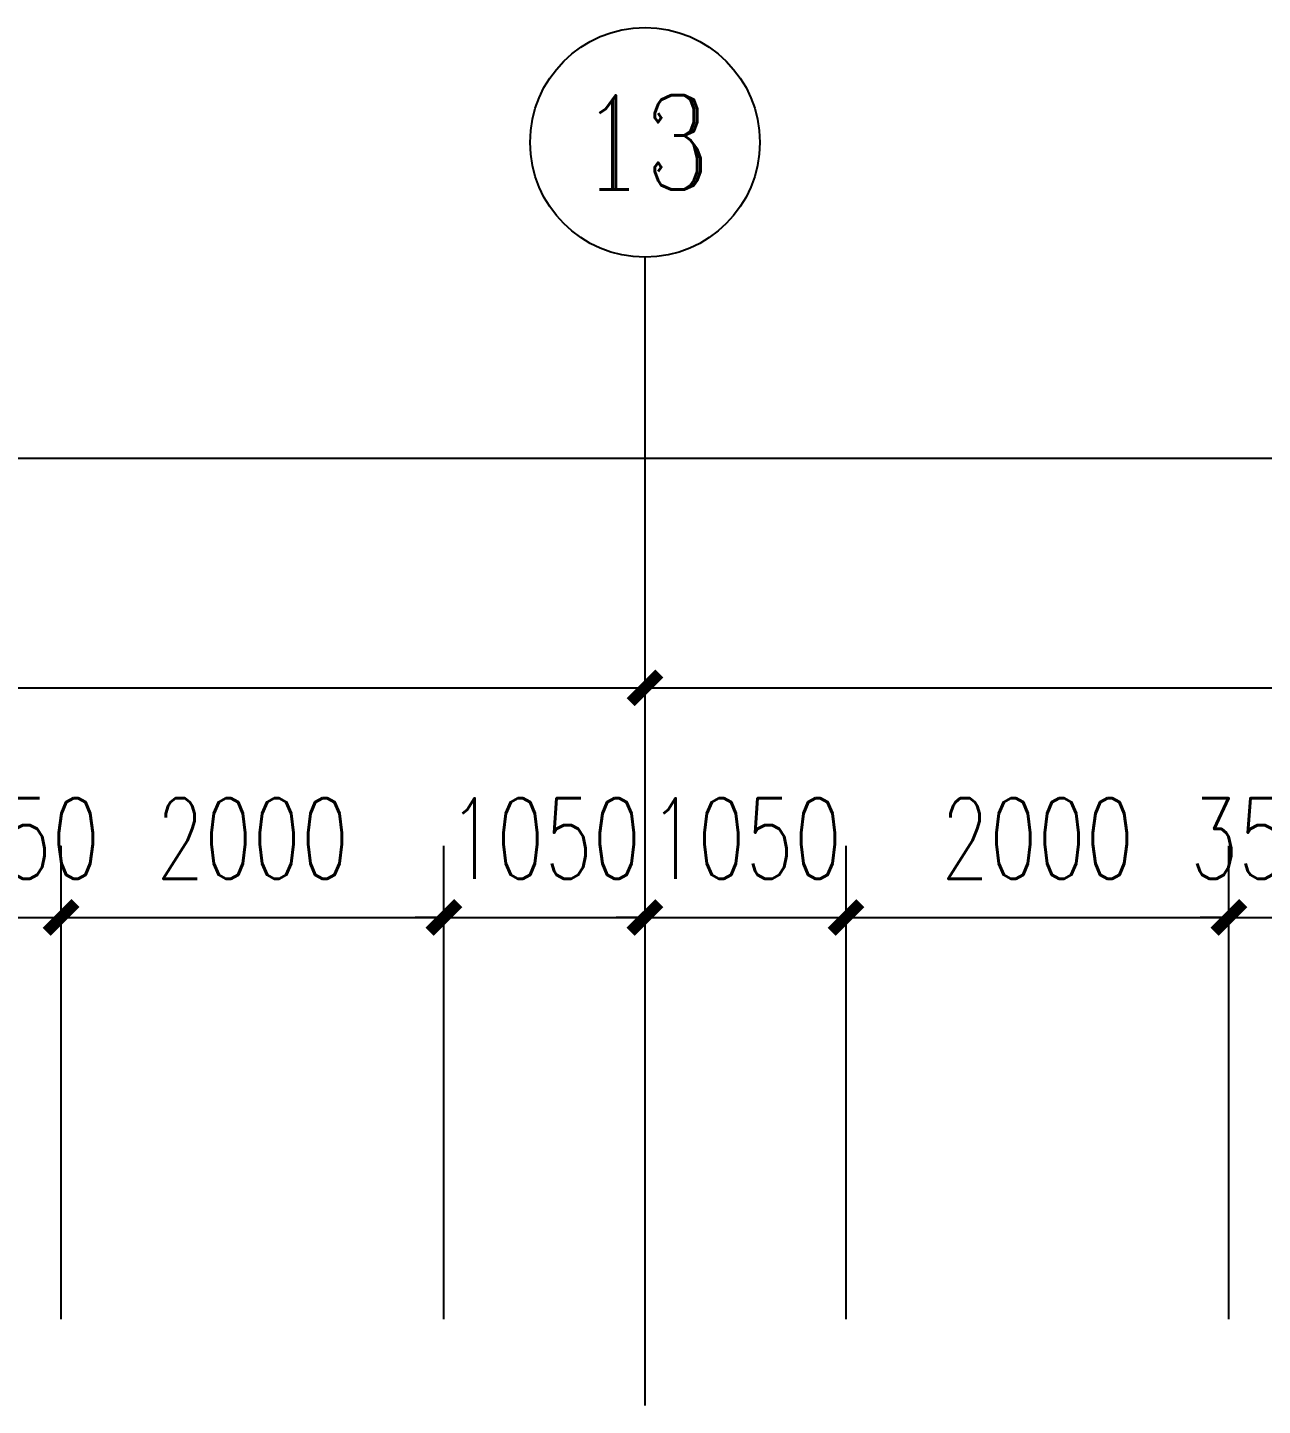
# Model space of a CAD drawing. Extents: x 0 to 2972856, y -1269770 to 0.
# Drawn here: x 2755431 to 2761881, y -1151346 to -1144146 of the extents above; entities that cross this region are included whole.
import ezdxf
from ezdxf.enums import TextEntityAlignment as Align

# ---------------------------------------------------------------- set-up
doc = ezdxf.new("R2010")
doc.units = 0
doc.header["$LTSCALE"] = 1000
doc.header["$PDSIZE"] = 50
doc.layers.add('1-建筑底图', color=8, linetype='Continuous')
doc.layers.add('AXIS_TEXT', color=7, linetype='Continuous')
doc.styles.add('_TCH_AXIS', font='COMPLEX', dxfattribs={"bigfont": 'GBCBIG'})
doc.styles.add('A_DIM_T3', font='SIMPLEX', dxfattribs={"width": 0.7, "bigfont": 'HZ'})
doc.styles.add('COMPLEX', font='COMPLEX')
doc.dimstyles.new('_TCH_ARCH&&150', dxfattribs={"dimtxt": 420, "dimasz": 150, "dimexe": 375, "dimexo": 450, "dimgap": 202.5, "dimtad": 1, "dimdec": 0, "dimzin": 0, "dimdsep": 46, "dimtxsty": 'A_DIM_T3', "dimblk": 'ARCHTICK', "dimcen": 0.09, "dimclrt": 7, "dimazin": 2, "dimtfac": 1, "dimtdec": 0, "dimtix": 1, "dimtmove": 2, "dimatfit": 3, "dimfxl": 150, "dimtolj": 1, "dimtzin": 0, "dimarcsym": 0})

# ---------------------------------------------------------------- blocks, each defined once
blk = doc.blocks.new('_ArchTick')
at = {"color": 0, "linetype": 'ByBlock', "const_width": 0.4}
blk.add_lwpolyline([(-0.5, -0.5), (0.5, 0.5)], dxfattribs=at)
blk = doc.blocks.new('*D1143')
at = {"layer": '1-建筑底图', "color": 0, "lineweight": -2, "transparency": 16777216}
for p, q in [((2060076.6, -1145125.4), (2060076.6, -1140250.4)), ((2167276.6, -1145125.4), (2167276.6, -1140250.4)), ((2060076.6, -1140625.4), (2167276.6, -1140625.4))]:
    blk.add_line(p, q, dxfattribs=at)
at = {"layer": 'Defpoints', "color": 0, "transparency": 16777216}
for p in [(2167276.6, -1140625.4), (2060076.6, -1145575.4), (2167276.6, -1145575.4)]:
    blk.add_point(p, dxfattribs=at)
at = {"layer": '1-建筑底图', "color": 0, "lineweight": -2, "transparency": 16777216, "xscale": 150, "yscale": 150, "zscale": 150, "rotation": 180}
blk.add_blockref('_ArchTick', (2060076.6, -1140625.4), dxfattribs=at)
at = {"layer": '1-建筑底图', "color": 0, "lineweight": -2, "transparency": 16777216, "xscale": 150, "yscale": 150, "zscale": 150}
blk.add_blockref('_ArchTick', (2167276.6, -1140625.4), dxfattribs=at)
at = {"layer": '1-建筑底图', "color": 7, "transparency": 16777216, "insert": (2113676.6, -1140212.9), "char_height": 420, "attachment_point": 5, "style": 'A_DIM_T3'}
blk.add_mtext('\\A1;107200', dxfattribs=at)
blk = doc.blocks.new('*D1156')
at = {"layer": '1-建筑底图', "color": 0, "lineweight": -2, "transparency": 16777216}
for p, q in [((2135876.6, -1145125.4), (2135876.6, -1141450.4)), ((2143876.6, -1145125.4), (2143876.6, -1141450.4)), ((2135876.6, -1141825.4), (2143876.6, -1141825.4))]:
    blk.add_line(p, q, dxfattribs=at)
at = {"layer": 'Defpoints', "color": 0, "transparency": 16777216}
for p in [(2143876.6, -1141825.4), (2135876.6, -1145575.4), (2143876.6, -1145575.4)]:
    blk.add_point(p, dxfattribs=at)
at = {"layer": '1-建筑底图', "color": 0, "lineweight": -2, "transparency": 16777216, "xscale": 150, "yscale": 150, "zscale": 150, "rotation": 180}
blk.add_blockref('_ArchTick', (2135876.6, -1141825.4), dxfattribs=at)
at = {"layer": '1-建筑底图', "color": 0, "lineweight": -2, "transparency": 16777216, "xscale": 150, "yscale": 150, "zscale": 150}
blk.add_blockref('_ArchTick', (2143876.6, -1141825.4), dxfattribs=at)
at = {"layer": '1-建筑底图', "color": 7, "transparency": 16777216, "insert": (2139876.6, -1141412.9), "char_height": 420, "attachment_point": 5, "style": 'A_DIM_T3'}
blk.add_mtext('\\A1;8000', dxfattribs=at)
blk = doc.blocks.new('*D1157')
at = {"layer": '1-建筑底图', "color": 0, "lineweight": -2, "transparency": 16777216}
for p, q in [((2143876.6, -1145125.4), (2143876.6, -1141450.4)), ((2151876.6, -1145125.4), (2151876.6, -1141450.4)), ((2143876.6, -1141825.4), (2151876.6, -1141825.4))]:
    blk.add_line(p, q, dxfattribs=at)
at = {"layer": 'Defpoints', "color": 0, "transparency": 16777216}
for p in [(2151876.6, -1141825.4), (2143876.6, -1145575.4), (2151876.6, -1145575.4)]:
    blk.add_point(p, dxfattribs=at)
at = {"layer": '1-建筑底图', "color": 0, "lineweight": -2, "transparency": 16777216, "xscale": 150, "yscale": 150, "zscale": 150, "rotation": 180}
blk.add_blockref('_ArchTick', (2143876.6, -1141825.4), dxfattribs=at)
at = {"layer": '1-建筑底图', "color": 0, "lineweight": -2, "transparency": 16777216, "xscale": 150, "yscale": 150, "zscale": 150}
blk.add_blockref('_ArchTick', (2151876.6, -1141825.4), dxfattribs=at)
at = {"layer": '1-建筑底图', "color": 7, "transparency": 16777216, "insert": (2147876.6, -1141412.9), "char_height": 420, "attachment_point": 5, "style": 'A_DIM_T3'}
blk.add_mtext('\\A1;8000', dxfattribs=at)
blk = doc.blocks.new('*D1201')
at = {"layer": '1-建筑底图', "color": 0, "lineweight": -2, "transparency": 16777216}
for p, q in [((2146926.6, -1145125.4), (2146926.6, -1142650.4)), ((2147276.6, -1145125.4), (2147276.6, -1142650.4)), ((2146926.6, -1143025.4), (2146776.6, -1143025.4)), ((2146926.6, -1143025.4), (2147276.6, -1143025.4)), ((2147276.6, -1143025.4), (2147426.6, -1143025.4))]:
    blk.add_line(p, q, dxfattribs=at)
at = {"layer": 'Defpoints', "color": 0, "transparency": 16777216}
for p in [(2147276.6, -1143025.4), (2146926.6, -1145575.4), (2147276.6, -1145575.4)]:
    blk.add_point(p, dxfattribs=at)
at = {"layer": '1-建筑底图', "color": 0, "lineweight": -2, "transparency": 16777216, "xscale": 150, "yscale": 150, "zscale": 150}
blk.add_blockref('_ArchTick', (2146926.6, -1143025.4), dxfattribs=at)
at = {"layer": '1-建筑底图', "color": 0, "lineweight": -2, "transparency": 16777216, "xscale": 150, "yscale": 150, "zscale": 150, "rotation": 180}
blk.add_blockref('_ArchTick', (2147276.6, -1143025.4), dxfattribs=at)
at = {"layer": '1-建筑底图', "color": 7, "transparency": 16777216, "insert": (2147101.6, -1142612.9), "char_height": 420, "attachment_point": 5, "style": 'A_DIM_T3'}
blk.add_mtext('\\A1;350', dxfattribs=at)
blk = doc.blocks.new('*D1202')
at = {"layer": '1-建筑底图', "color": 0, "lineweight": -2, "transparency": 16777216}
for p, q in [((2144926.6, -1145125.4), (2144926.6, -1142650.4)), ((2146926.6, -1145125.4), (2146926.6, -1142650.4)), ((2144926.6, -1143025.4), (2146926.6, -1143025.4))]:
    blk.add_line(p, q, dxfattribs=at)
at = {"layer": 'Defpoints', "color": 0, "transparency": 16777216}
for p in [(2146926.6, -1143025.4), (2144926.6, -1145575.4), (2146926.6, -1145575.4)]:
    blk.add_point(p, dxfattribs=at)
at = {"layer": '1-建筑底图', "color": 0, "lineweight": -2, "transparency": 16777216, "xscale": 150, "yscale": 150, "zscale": 150, "rotation": 180}
blk.add_blockref('_ArchTick', (2144926.6, -1143025.4), dxfattribs=at)
at = {"layer": '1-建筑底图', "color": 0, "lineweight": -2, "transparency": 16777216, "xscale": 150, "yscale": 150, "zscale": 150}
blk.add_blockref('_ArchTick', (2146926.6, -1143025.4), dxfattribs=at)
at = {"layer": '1-建筑底图', "color": 7, "transparency": 16777216, "insert": (2145926.6, -1142612.9), "char_height": 420, "attachment_point": 5, "style": 'A_DIM_T3'}
blk.add_mtext('\\A1;2000', dxfattribs=at)
blk = doc.blocks.new('*D1203')
at = {"layer": '1-建筑底图', "color": 0, "lineweight": -2, "transparency": 16777216}
for p, q in [((2143876.6, -1145125.4), (2143876.6, -1142650.4)), ((2144926.6, -1145125.4), (2144926.6, -1142650.4)), ((2143876.6, -1143025.4), (2143726.6, -1143025.4)), ((2143876.6, -1143025.4), (2144926.6, -1143025.4)), ((2144926.6, -1143025.4), (2145076.6, -1143025.4))]:
    blk.add_line(p, q, dxfattribs=at)
at = {"layer": 'Defpoints', "color": 0, "transparency": 16777216}
for p in [(2144926.6, -1143025.4), (2143876.6, -1145575.4), (2144926.6, -1145575.4)]:
    blk.add_point(p, dxfattribs=at)
at = {"layer": '1-建筑底图', "color": 0, "lineweight": -2, "transparency": 16777216, "xscale": 150, "yscale": 150, "zscale": 150}
blk.add_blockref('_ArchTick', (2143876.6, -1143025.4), dxfattribs=at)
at = {"layer": '1-建筑底图', "color": 0, "lineweight": -2, "transparency": 16777216, "xscale": 150, "yscale": 150, "zscale": 150, "rotation": 180}
blk.add_blockref('_ArchTick', (2144926.6, -1143025.4), dxfattribs=at)
at = {"layer": '1-建筑底图', "color": 7, "transparency": 16777216, "insert": (2144401.6, -1142612.9), "char_height": 420, "attachment_point": 5, "style": 'A_DIM_T3'}
blk.add_mtext('\\A1;1050', dxfattribs=at)
blk = doc.blocks.new('*D1204')
at = {"layer": '1-建筑底图', "color": 0, "lineweight": -2, "transparency": 16777216}
for p, q in [((2142826.6, -1145125.4), (2142826.6, -1142650.4)), ((2143876.6, -1145125.4), (2143876.6, -1142650.4)), ((2142826.6, -1143025.4), (2142676.6, -1143025.4)), ((2142826.6, -1143025.4), (2143876.6, -1143025.4)), ((2143876.6, -1143025.4), (2144026.6, -1143025.4))]:
    blk.add_line(p, q, dxfattribs=at)
at = {"layer": 'Defpoints', "color": 0, "transparency": 16777216}
for p in [(2143876.6, -1143025.4), (2142826.6, -1145575.4), (2143876.6, -1145575.4)]:
    blk.add_point(p, dxfattribs=at)
at = {"layer": '1-建筑底图', "color": 0, "lineweight": -2, "transparency": 16777216, "xscale": 150, "yscale": 150, "zscale": 150}
blk.add_blockref('_ArchTick', (2142826.6, -1143025.4), dxfattribs=at)
at = {"layer": '1-建筑底图', "color": 0, "lineweight": -2, "transparency": 16777216, "xscale": 150, "yscale": 150, "zscale": 150, "rotation": 180}
blk.add_blockref('_ArchTick', (2143876.6, -1143025.4), dxfattribs=at)
at = {"layer": '1-建筑底图', "color": 7, "transparency": 16777216, "insert": (2143351.6, -1142612.9), "char_height": 420, "attachment_point": 5, "style": 'A_DIM_T3'}
blk.add_mtext('\\A1;1050', dxfattribs=at)
blk = doc.blocks.new('*D1205')
at = {"layer": '1-建筑底图', "color": 0, "lineweight": -2, "transparency": 16777216}
for p, q in [((2140826.6, -1145125.4), (2140826.6, -1142650.4)), ((2142826.6, -1145125.4), (2142826.6, -1142650.4)), ((2140826.6, -1143025.4), (2142826.6, -1143025.4))]:
    blk.add_line(p, q, dxfattribs=at)
at = {"layer": 'Defpoints', "color": 0, "transparency": 16777216}
for p in [(2142826.6, -1143025.4), (2140826.6, -1145575.4), (2142826.6, -1145575.4)]:
    blk.add_point(p, dxfattribs=at)
at = {"layer": '1-建筑底图', "color": 0, "lineweight": -2, "transparency": 16777216, "xscale": 150, "yscale": 150, "zscale": 150, "rotation": 180}
blk.add_blockref('_ArchTick', (2140826.6, -1143025.4), dxfattribs=at)
at = {"layer": '1-建筑底图', "color": 0, "lineweight": -2, "transparency": 16777216, "xscale": 150, "yscale": 150, "zscale": 150}
blk.add_blockref('_ArchTick', (2142826.6, -1143025.4), dxfattribs=at)
at = {"layer": '1-建筑底图', "color": 7, "transparency": 16777216, "insert": (2141826.6, -1142612.9), "char_height": 420, "attachment_point": 5, "style": 'A_DIM_T3'}
blk.add_mtext('\\A1;2000', dxfattribs=at)
blk = doc.blocks.new('*D1206')
at = {"layer": '1-建筑底图', "color": 0, "lineweight": -2, "transparency": 16777216}
for p, q in [((2140476.6, -1145125.4), (2140476.6, -1142650.4)), ((2140826.6, -1145125.4), (2140826.6, -1142650.4)), ((2140476.6, -1143025.4), (2140326.6, -1143025.4)), ((2140476.6, -1143025.4), (2140826.6, -1143025.4)), ((2140826.6, -1143025.4), (2140976.6, -1143025.4))]:
    blk.add_line(p, q, dxfattribs=at)
at = {"layer": 'Defpoints', "color": 0, "transparency": 16777216}
for p in [(2140826.6, -1143025.4), (2140476.6, -1145575.4), (2140826.6, -1145575.4)]:
    blk.add_point(p, dxfattribs=at)
at = {"layer": '1-建筑底图', "color": 0, "lineweight": -2, "transparency": 16777216, "xscale": 150, "yscale": 150, "zscale": 150}
blk.add_blockref('_ArchTick', (2140476.6, -1143025.4), dxfattribs=at)
at = {"layer": '1-建筑底图', "color": 0, "lineweight": -2, "transparency": 16777216, "xscale": 150, "yscale": 150, "zscale": 150, "rotation": 180}
blk.add_blockref('_ArchTick', (2140826.6, -1143025.4), dxfattribs=at)
at = {"layer": '1-建筑底图', "color": 7, "transparency": 16777216, "insert": (2140651.6, -1142612.9), "char_height": 420, "attachment_point": 5, "style": 'A_DIM_T3'}
blk.add_mtext('\\A1;350', dxfattribs=at)
blk = doc.blocks.new('*D1450')
at = {"layer": '1-建筑底图', "color": 0, "lineweight": -2, "transparency": 16777216}
for p, q in [((2060076.6, -1145125.4), (2060076.6, -1140250.4)), ((2167276.6, -1145125.4), (2167276.6, -1140250.4)), ((2060076.6, -1140625.4), (2167276.6, -1140625.4))]:
    blk.add_line(p, q, dxfattribs=at)
at = {"layer": 'Defpoints', "color": 0, "transparency": 16777216}
for p in [(2167276.6, -1140625.4), (2060076.6, -1145575.4), (2167276.6, -1145575.4)]:
    blk.add_point(p, dxfattribs=at)
at = {"layer": '1-建筑底图', "color": 0, "lineweight": -2, "transparency": 16777216, "xscale": 150, "yscale": 150, "zscale": 150, "rotation": 180}
blk.add_blockref('_ArchTick', (2060076.6, -1140625.4), dxfattribs=at)
at = {"layer": '1-建筑底图', "color": 0, "lineweight": -2, "transparency": 16777216, "xscale": 150, "yscale": 150, "zscale": 150}
blk.add_blockref('_ArchTick', (2167276.6, -1140625.4), dxfattribs=at)
at = {"layer": '1-建筑底图', "color": 7, "transparency": 16777216, "insert": (2113676.6, -1140212.9), "char_height": 420, "attachment_point": 5, "style": 'A_DIM_T3'}
blk.add_mtext('\\A1;107200', dxfattribs=at)
blk = doc.blocks.new('*D1463')
at = {"layer": '1-建筑底图', "color": 0, "lineweight": -2, "transparency": 16777216}
for p, q in [((2135876.6, -1145125.4), (2135876.6, -1141450.4)), ((2143876.6, -1145125.4), (2143876.6, -1141450.4)), ((2135876.6, -1141825.4), (2143876.6, -1141825.4))]:
    blk.add_line(p, q, dxfattribs=at)
at = {"layer": 'Defpoints', "color": 0, "transparency": 16777216}
for p in [(2143876.6, -1141825.4), (2135876.6, -1145575.4), (2143876.6, -1145575.4)]:
    blk.add_point(p, dxfattribs=at)
at = {"layer": '1-建筑底图', "color": 0, "lineweight": -2, "transparency": 16777216, "xscale": 150, "yscale": 150, "zscale": 150, "rotation": 180}
blk.add_blockref('_ArchTick', (2135876.6, -1141825.4), dxfattribs=at)
at = {"layer": '1-建筑底图', "color": 0, "lineweight": -2, "transparency": 16777216, "xscale": 150, "yscale": 150, "zscale": 150}
blk.add_blockref('_ArchTick', (2143876.6, -1141825.4), dxfattribs=at)
at = {"layer": '1-建筑底图', "color": 7, "transparency": 16777216, "insert": (2139876.6, -1141412.9), "char_height": 420, "attachment_point": 5, "style": 'A_DIM_T3'}
blk.add_mtext('\\A1;8000', dxfattribs=at)
blk = doc.blocks.new('*D1464')
at = {"layer": '1-建筑底图', "color": 0, "lineweight": -2, "transparency": 16777216}
for p, q in [((2143876.6, -1145125.4), (2143876.6, -1141450.4)), ((2151876.6, -1145125.4), (2151876.6, -1141450.4)), ((2143876.6, -1141825.4), (2151876.6, -1141825.4))]:
    blk.add_line(p, q, dxfattribs=at)
at = {"layer": 'Defpoints', "color": 0, "transparency": 16777216}
for p in [(2151876.6, -1141825.4), (2143876.6, -1145575.4), (2151876.6, -1145575.4)]:
    blk.add_point(p, dxfattribs=at)
at = {"layer": '1-建筑底图', "color": 0, "lineweight": -2, "transparency": 16777216, "xscale": 150, "yscale": 150, "zscale": 150, "rotation": 180}
blk.add_blockref('_ArchTick', (2143876.6, -1141825.4), dxfattribs=at)
at = {"layer": '1-建筑底图', "color": 0, "lineweight": -2, "transparency": 16777216, "xscale": 150, "yscale": 150, "zscale": 150}
blk.add_blockref('_ArchTick', (2151876.6, -1141825.4), dxfattribs=at)
at = {"layer": '1-建筑底图', "color": 7, "transparency": 16777216, "insert": (2147876.6, -1141412.9), "char_height": 420, "attachment_point": 5, "style": 'A_DIM_T3'}
blk.add_mtext('\\A1;8000', dxfattribs=at)
blk = doc.blocks.new('*D1508')
at = {"layer": '1-建筑底图', "color": 0, "lineweight": -2, "transparency": 16777216}
for p, q in [((2146926.6, -1145125.4), (2146926.6, -1142650.4)), ((2147276.6, -1145125.4), (2147276.6, -1142650.4)), ((2146926.6, -1143025.4), (2146776.6, -1143025.4)), ((2146926.6, -1143025.4), (2147276.6, -1143025.4)), ((2147276.6, -1143025.4), (2147426.6, -1143025.4))]:
    blk.add_line(p, q, dxfattribs=at)
at = {"layer": 'Defpoints', "color": 0, "transparency": 16777216}
for p in [(2147276.6, -1143025.4), (2146926.6, -1145575.4), (2147276.6, -1145575.4)]:
    blk.add_point(p, dxfattribs=at)
at = {"layer": '1-建筑底图', "color": 0, "lineweight": -2, "transparency": 16777216, "xscale": 150, "yscale": 150, "zscale": 150}
blk.add_blockref('_ArchTick', (2146926.6, -1143025.4), dxfattribs=at)
at = {"layer": '1-建筑底图', "color": 0, "lineweight": -2, "transparency": 16777216, "xscale": 150, "yscale": 150, "zscale": 150, "rotation": 180}
blk.add_blockref('_ArchTick', (2147276.6, -1143025.4), dxfattribs=at)
at = {"layer": '1-建筑底图', "color": 7, "transparency": 16777216, "insert": (2147101.6, -1142612.9), "char_height": 420, "attachment_point": 5, "style": 'A_DIM_T3'}
blk.add_mtext('\\A1;350', dxfattribs=at)
blk = doc.blocks.new('*D1509')
at = {"layer": '1-建筑底图', "color": 0, "lineweight": -2, "transparency": 16777216}
for p, q in [((2144926.6, -1145125.4), (2144926.6, -1142650.4)), ((2146926.6, -1145125.4), (2146926.6, -1142650.4)), ((2144926.6, -1143025.4), (2146926.6, -1143025.4))]:
    blk.add_line(p, q, dxfattribs=at)
at = {"layer": 'Defpoints', "color": 0, "transparency": 16777216}
for p in [(2146926.6, -1143025.4), (2144926.6, -1145575.4), (2146926.6, -1145575.4)]:
    blk.add_point(p, dxfattribs=at)
at = {"layer": '1-建筑底图', "color": 0, "lineweight": -2, "transparency": 16777216, "xscale": 150, "yscale": 150, "zscale": 150, "rotation": 180}
blk.add_blockref('_ArchTick', (2144926.6, -1143025.4), dxfattribs=at)
at = {"layer": '1-建筑底图', "color": 0, "lineweight": -2, "transparency": 16777216, "xscale": 150, "yscale": 150, "zscale": 150}
blk.add_blockref('_ArchTick', (2146926.6, -1143025.4), dxfattribs=at)
at = {"layer": '1-建筑底图', "color": 7, "transparency": 16777216, "insert": (2145926.6, -1142612.9), "char_height": 420, "attachment_point": 5, "style": 'A_DIM_T3'}
blk.add_mtext('\\A1;2000', dxfattribs=at)
blk = doc.blocks.new('*D1510')
at = {"layer": '1-建筑底图', "color": 0, "lineweight": -2, "transparency": 16777216}
for p, q in [((2143876.6, -1145125.4), (2143876.6, -1142650.4)), ((2144926.6, -1145125.4), (2144926.6, -1142650.4)), ((2143876.6, -1143025.4), (2143726.6, -1143025.4)), ((2143876.6, -1143025.4), (2144926.6, -1143025.4)), ((2144926.6, -1143025.4), (2145076.6, -1143025.4))]:
    blk.add_line(p, q, dxfattribs=at)
at = {"layer": 'Defpoints', "color": 0, "transparency": 16777216}
for p in [(2144926.6, -1143025.4), (2143876.6, -1145575.4), (2144926.6, -1145575.4)]:
    blk.add_point(p, dxfattribs=at)
at = {"layer": '1-建筑底图', "color": 0, "lineweight": -2, "transparency": 16777216, "xscale": 150, "yscale": 150, "zscale": 150}
blk.add_blockref('_ArchTick', (2143876.6, -1143025.4), dxfattribs=at)
at = {"layer": '1-建筑底图', "color": 0, "lineweight": -2, "transparency": 16777216, "xscale": 150, "yscale": 150, "zscale": 150, "rotation": 180}
blk.add_blockref('_ArchTick', (2144926.6, -1143025.4), dxfattribs=at)
at = {"layer": '1-建筑底图', "color": 7, "transparency": 16777216, "insert": (2144401.6, -1142612.9), "char_height": 420, "attachment_point": 5, "style": 'A_DIM_T3'}
blk.add_mtext('\\A1;1050', dxfattribs=at)
blk = doc.blocks.new('*D1511')
at = {"layer": '1-建筑底图', "color": 0, "lineweight": -2, "transparency": 16777216}
for p, q in [((2142826.6, -1145125.4), (2142826.6, -1142650.4)), ((2143876.6, -1145125.4), (2143876.6, -1142650.4)), ((2142826.6, -1143025.4), (2142676.6, -1143025.4)), ((2142826.6, -1143025.4), (2143876.6, -1143025.4)), ((2143876.6, -1143025.4), (2144026.6, -1143025.4))]:
    blk.add_line(p, q, dxfattribs=at)
at = {"layer": 'Defpoints', "color": 0, "transparency": 16777216}
for p in [(2143876.6, -1143025.4), (2142826.6, -1145575.4), (2143876.6, -1145575.4)]:
    blk.add_point(p, dxfattribs=at)
at = {"layer": '1-建筑底图', "color": 0, "lineweight": -2, "transparency": 16777216, "xscale": 150, "yscale": 150, "zscale": 150}
blk.add_blockref('_ArchTick', (2142826.6, -1143025.4), dxfattribs=at)
at = {"layer": '1-建筑底图', "color": 0, "lineweight": -2, "transparency": 16777216, "xscale": 150, "yscale": 150, "zscale": 150, "rotation": 180}
blk.add_blockref('_ArchTick', (2143876.6, -1143025.4), dxfattribs=at)
at = {"layer": '1-建筑底图', "color": 7, "transparency": 16777216, "insert": (2143351.6, -1142612.9), "char_height": 420, "attachment_point": 5, "style": 'A_DIM_T3'}
blk.add_mtext('\\A1;1050', dxfattribs=at)
blk = doc.blocks.new('*D1512')
at = {"layer": '1-建筑底图', "color": 0, "lineweight": -2, "transparency": 16777216}
for p, q in [((2140826.6, -1145125.4), (2140826.6, -1142650.4)), ((2142826.6, -1145125.4), (2142826.6, -1142650.4)), ((2140826.6, -1143025.4), (2142826.6, -1143025.4))]:
    blk.add_line(p, q, dxfattribs=at)
at = {"layer": 'Defpoints', "color": 0, "transparency": 16777216}
for p in [(2142826.6, -1143025.4), (2140826.6, -1145575.4), (2142826.6, -1145575.4)]:
    blk.add_point(p, dxfattribs=at)
at = {"layer": '1-建筑底图', "color": 0, "lineweight": -2, "transparency": 16777216, "xscale": 150, "yscale": 150, "zscale": 150, "rotation": 180}
blk.add_blockref('_ArchTick', (2140826.6, -1143025.4), dxfattribs=at)
at = {"layer": '1-建筑底图', "color": 0, "lineweight": -2, "transparency": 16777216, "xscale": 150, "yscale": 150, "zscale": 150}
blk.add_blockref('_ArchTick', (2142826.6, -1143025.4), dxfattribs=at)
at = {"layer": '1-建筑底图', "color": 7, "transparency": 16777216, "insert": (2141826.6, -1142612.9), "char_height": 420, "attachment_point": 5, "style": 'A_DIM_T3'}
blk.add_mtext('\\A1;2000', dxfattribs=at)
blk = doc.blocks.new('*D1513')
at = {"layer": '1-建筑底图', "color": 0, "lineweight": -2, "transparency": 16777216}
for p, q in [((2140476.6, -1145125.4), (2140476.6, -1142650.4)), ((2140826.6, -1145125.4), (2140826.6, -1142650.4)), ((2140476.6, -1143025.4), (2140326.6, -1143025.4)), ((2140476.6, -1143025.4), (2140826.6, -1143025.4)), ((2140826.6, -1143025.4), (2140976.6, -1143025.4))]:
    blk.add_line(p, q, dxfattribs=at)
at = {"layer": 'Defpoints', "color": 0, "transparency": 16777216}
for p in [(2140826.6, -1143025.4), (2140476.6, -1145575.4), (2140826.6, -1145575.4)]:
    blk.add_point(p, dxfattribs=at)
at = {"layer": '1-建筑底图', "color": 0, "lineweight": -2, "transparency": 16777216, "xscale": 150, "yscale": 150, "zscale": 150}
blk.add_blockref('_ArchTick', (2140476.6, -1143025.4), dxfattribs=at)
at = {"layer": '1-建筑底图', "color": 0, "lineweight": -2, "transparency": 16777216, "xscale": 150, "yscale": 150, "zscale": 150, "rotation": 180}
blk.add_blockref('_ArchTick', (2140826.6, -1143025.4), dxfattribs=at)
at = {"layer": '1-建筑底图', "color": 7, "transparency": 16777216, "insert": (2140651.6, -1142612.9), "char_height": 420, "attachment_point": 5, "style": 'A_DIM_T3'}
blk.add_mtext('\\A1;350', dxfattribs=at)
blk = doc.blocks.new('_AXISO')
blk.add_circle((0, 0), 0.5)
at = {"layer": 'AXIS_TEXT', "style": 'COMPLEX', "width": 1.041667}
blk.add_attdef('A', text='', height=0.56, dxfattribs=at).set_placement((-0.25, -0.28), (0.25, -0.28), align=Align.FIT)
blk = doc.blocks.new('*D1757')
at = {"layer": '1-建筑底图', "color": 0, "lineweight": -2, "transparency": 16777216}
for p, q in [((2060076.6, -1145125.4), (2060076.6, -1140250.4)), ((2167276.6, -1145125.4), (2167276.6, -1140250.4)), ((2060076.6, -1140625.4), (2167276.6, -1140625.4))]:
    blk.add_line(p, q, dxfattribs=at)
at = {"layer": 'Defpoints', "color": 0, "transparency": 16777216}
for p in [(2167276.6, -1140625.4), (2060076.6, -1145575.4), (2167276.6, -1145575.4)]:
    blk.add_point(p, dxfattribs=at)
at = {"layer": '1-建筑底图', "color": 0, "lineweight": -2, "transparency": 16777216, "xscale": 150, "yscale": 150, "zscale": 150, "rotation": 180}
blk.add_blockref('_ArchTick', (2060076.6, -1140625.4), dxfattribs=at)
at = {"layer": '1-建筑底图', "color": 0, "lineweight": -2, "transparency": 16777216, "xscale": 150, "yscale": 150, "zscale": 150}
blk.add_blockref('_ArchTick', (2167276.6, -1140625.4), dxfattribs=at)
at = {"layer": '1-建筑底图', "color": 7, "transparency": 16777216, "insert": (2113676.6, -1140212.9), "char_height": 420, "attachment_point": 5, "style": 'A_DIM_T3'}
blk.add_mtext('\\A1;107200', dxfattribs=at)
blk = doc.blocks.new('*D1770')
at = {"layer": '1-建筑底图', "color": 0, "lineweight": -2, "transparency": 16777216}
for p, q in [((2135876.6, -1145125.4), (2135876.6, -1141450.4)), ((2143876.6, -1145125.4), (2143876.6, -1141450.4)), ((2135876.6, -1141825.4), (2143876.6, -1141825.4))]:
    blk.add_line(p, q, dxfattribs=at)
at = {"layer": 'Defpoints', "color": 0, "transparency": 16777216}
for p in [(2143876.6, -1141825.4), (2135876.6, -1145575.4), (2143876.6, -1145575.4)]:
    blk.add_point(p, dxfattribs=at)
at = {"layer": '1-建筑底图', "color": 0, "lineweight": -2, "transparency": 16777216, "xscale": 150, "yscale": 150, "zscale": 150, "rotation": 180}
blk.add_blockref('_ArchTick', (2135876.6, -1141825.4), dxfattribs=at)
at = {"layer": '1-建筑底图', "color": 0, "lineweight": -2, "transparency": 16777216, "xscale": 150, "yscale": 150, "zscale": 150}
blk.add_blockref('_ArchTick', (2143876.6, -1141825.4), dxfattribs=at)
at = {"layer": '1-建筑底图', "color": 7, "transparency": 16777216, "insert": (2139876.6, -1141412.9), "char_height": 420, "attachment_point": 5, "style": 'A_DIM_T3'}
blk.add_mtext('\\A1;8000', dxfattribs=at)
blk = doc.blocks.new('*D1771')
at = {"layer": '1-建筑底图', "color": 0, "lineweight": -2, "transparency": 16777216}
for p, q in [((2143876.6, -1145125.4), (2143876.6, -1141450.4)), ((2151876.6, -1145125.4), (2151876.6, -1141450.4)), ((2143876.6, -1141825.4), (2151876.6, -1141825.4))]:
    blk.add_line(p, q, dxfattribs=at)
at = {"layer": 'Defpoints', "color": 0, "transparency": 16777216}
for p in [(2151876.6, -1141825.4), (2143876.6, -1145575.4), (2151876.6, -1145575.4)]:
    blk.add_point(p, dxfattribs=at)
at = {"layer": '1-建筑底图', "color": 0, "lineweight": -2, "transparency": 16777216, "xscale": 150, "yscale": 150, "zscale": 150, "rotation": 180}
blk.add_blockref('_ArchTick', (2143876.6, -1141825.4), dxfattribs=at)
at = {"layer": '1-建筑底图', "color": 0, "lineweight": -2, "transparency": 16777216, "xscale": 150, "yscale": 150, "zscale": 150}
blk.add_blockref('_ArchTick', (2151876.6, -1141825.4), dxfattribs=at)
at = {"layer": '1-建筑底图', "color": 7, "transparency": 16777216, "insert": (2147876.6, -1141412.9), "char_height": 420, "attachment_point": 5, "style": 'A_DIM_T3'}
blk.add_mtext('\\A1;8000', dxfattribs=at)
blk = doc.blocks.new('*D1815')
at = {"layer": '1-建筑底图', "color": 0, "lineweight": -2, "transparency": 16777216}
for p, q in [((2146926.6, -1145125.4), (2146926.6, -1142650.4)), ((2147276.6, -1145125.4), (2147276.6, -1142650.4)), ((2146926.6, -1143025.4), (2146776.6, -1143025.4)), ((2146926.6, -1143025.4), (2147276.6, -1143025.4)), ((2147276.6, -1143025.4), (2147426.6, -1143025.4))]:
    blk.add_line(p, q, dxfattribs=at)
at = {"layer": 'Defpoints', "color": 0, "transparency": 16777216}
for p in [(2147276.6, -1143025.4), (2146926.6, -1145575.4), (2147276.6, -1145575.4)]:
    blk.add_point(p, dxfattribs=at)
at = {"layer": '1-建筑底图', "color": 0, "lineweight": -2, "transparency": 16777216, "xscale": 150, "yscale": 150, "zscale": 150}
blk.add_blockref('_ArchTick', (2146926.6, -1143025.4), dxfattribs=at)
at = {"layer": '1-建筑底图', "color": 0, "lineweight": -2, "transparency": 16777216, "xscale": 150, "yscale": 150, "zscale": 150, "rotation": 180}
blk.add_blockref('_ArchTick', (2147276.6, -1143025.4), dxfattribs=at)
at = {"layer": '1-建筑底图', "color": 7, "transparency": 16777216, "insert": (2147101.6, -1142612.9), "char_height": 420, "attachment_point": 5, "style": 'A_DIM_T3'}
blk.add_mtext('\\A1;350', dxfattribs=at)
blk = doc.blocks.new('*D1816')
at = {"layer": '1-建筑底图', "color": 0, "lineweight": -2, "transparency": 16777216}
for p, q in [((2144926.6, -1145125.4), (2144926.6, -1142650.4)), ((2146926.6, -1145125.4), (2146926.6, -1142650.4)), ((2144926.6, -1143025.4), (2146926.6, -1143025.4))]:
    blk.add_line(p, q, dxfattribs=at)
at = {"layer": 'Defpoints', "color": 0, "transparency": 16777216}
for p in [(2146926.6, -1143025.4), (2144926.6, -1145575.4), (2146926.6, -1145575.4)]:
    blk.add_point(p, dxfattribs=at)
at = {"layer": '1-建筑底图', "color": 0, "lineweight": -2, "transparency": 16777216, "xscale": 150, "yscale": 150, "zscale": 150, "rotation": 180}
blk.add_blockref('_ArchTick', (2144926.6, -1143025.4), dxfattribs=at)
at = {"layer": '1-建筑底图', "color": 0, "lineweight": -2, "transparency": 16777216, "xscale": 150, "yscale": 150, "zscale": 150}
blk.add_blockref('_ArchTick', (2146926.6, -1143025.4), dxfattribs=at)
at = {"layer": '1-建筑底图', "color": 7, "transparency": 16777216, "insert": (2145926.6, -1142612.9), "char_height": 420, "attachment_point": 5, "style": 'A_DIM_T3'}
blk.add_mtext('\\A1;2000', dxfattribs=at)
blk = doc.blocks.new('*D1817')
at = {"layer": '1-建筑底图', "color": 0, "lineweight": -2, "transparency": 16777216}
for p, q in [((2143876.6, -1145125.4), (2143876.6, -1142650.4)), ((2144926.6, -1145125.4), (2144926.6, -1142650.4)), ((2143876.6, -1143025.4), (2143726.6, -1143025.4)), ((2143876.6, -1143025.4), (2144926.6, -1143025.4)), ((2144926.6, -1143025.4), (2145076.6, -1143025.4))]:
    blk.add_line(p, q, dxfattribs=at)
at = {"layer": 'Defpoints', "color": 0, "transparency": 16777216}
for p in [(2144926.6, -1143025.4), (2143876.6, -1145575.4), (2144926.6, -1145575.4)]:
    blk.add_point(p, dxfattribs=at)
at = {"layer": '1-建筑底图', "color": 0, "lineweight": -2, "transparency": 16777216, "xscale": 150, "yscale": 150, "zscale": 150}
blk.add_blockref('_ArchTick', (2143876.6, -1143025.4), dxfattribs=at)
at = {"layer": '1-建筑底图', "color": 0, "lineweight": -2, "transparency": 16777216, "xscale": 150, "yscale": 150, "zscale": 150, "rotation": 180}
blk.add_blockref('_ArchTick', (2144926.6, -1143025.4), dxfattribs=at)
at = {"layer": '1-建筑底图', "color": 7, "transparency": 16777216, "insert": (2144401.6, -1142612.9), "char_height": 420, "attachment_point": 5, "style": 'A_DIM_T3'}
blk.add_mtext('\\A1;1050', dxfattribs=at)
blk = doc.blocks.new('*D1818')
at = {"layer": '1-建筑底图', "color": 0, "lineweight": -2, "transparency": 16777216}
for p, q in [((2142826.6, -1145125.4), (2142826.6, -1142650.4)), ((2143876.6, -1145125.4), (2143876.6, -1142650.4)), ((2142826.6, -1143025.4), (2142676.6, -1143025.4)), ((2142826.6, -1143025.4), (2143876.6, -1143025.4)), ((2143876.6, -1143025.4), (2144026.6, -1143025.4))]:
    blk.add_line(p, q, dxfattribs=at)
at = {"layer": 'Defpoints', "color": 0, "transparency": 16777216}
for p in [(2143876.6, -1143025.4), (2142826.6, -1145575.4), (2143876.6, -1145575.4)]:
    blk.add_point(p, dxfattribs=at)
at = {"layer": '1-建筑底图', "color": 0, "lineweight": -2, "transparency": 16777216, "xscale": 150, "yscale": 150, "zscale": 150}
blk.add_blockref('_ArchTick', (2142826.6, -1143025.4), dxfattribs=at)
at = {"layer": '1-建筑底图', "color": 0, "lineweight": -2, "transparency": 16777216, "xscale": 150, "yscale": 150, "zscale": 150, "rotation": 180}
blk.add_blockref('_ArchTick', (2143876.6, -1143025.4), dxfattribs=at)
at = {"layer": '1-建筑底图', "color": 7, "transparency": 16777216, "insert": (2143351.6, -1142612.9), "char_height": 420, "attachment_point": 5, "style": 'A_DIM_T3'}
blk.add_mtext('\\A1;1050', dxfattribs=at)
blk = doc.blocks.new('*D1819')
at = {"layer": '1-建筑底图', "color": 0, "lineweight": -2, "transparency": 16777216}
for p, q in [((2140826.6, -1145125.4), (2140826.6, -1142650.4)), ((2142826.6, -1145125.4), (2142826.6, -1142650.4)), ((2140826.6, -1143025.4), (2142826.6, -1143025.4))]:
    blk.add_line(p, q, dxfattribs=at)
at = {"layer": 'Defpoints', "color": 0, "transparency": 16777216}
for p in [(2142826.6, -1143025.4), (2140826.6, -1145575.4), (2142826.6, -1145575.4)]:
    blk.add_point(p, dxfattribs=at)
at = {"layer": '1-建筑底图', "color": 0, "lineweight": -2, "transparency": 16777216, "xscale": 150, "yscale": 150, "zscale": 150, "rotation": 180}
blk.add_blockref('_ArchTick', (2140826.6, -1143025.4), dxfattribs=at)
at = {"layer": '1-建筑底图', "color": 0, "lineweight": -2, "transparency": 16777216, "xscale": 150, "yscale": 150, "zscale": 150}
blk.add_blockref('_ArchTick', (2142826.6, -1143025.4), dxfattribs=at)
at = {"layer": '1-建筑底图', "color": 7, "transparency": 16777216, "insert": (2141826.6, -1142612.9), "char_height": 420, "attachment_point": 5, "style": 'A_DIM_T3'}
blk.add_mtext('\\A1;2000', dxfattribs=at)
blk = doc.blocks.new('*D1820')
at = {"layer": '1-建筑底图', "color": 0, "lineweight": -2, "transparency": 16777216}
for p, q in [((2140476.6, -1145125.4), (2140476.6, -1142650.4)), ((2140826.6, -1145125.4), (2140826.6, -1142650.4)), ((2140476.6, -1143025.4), (2140326.6, -1143025.4)), ((2140476.6, -1143025.4), (2140826.6, -1143025.4)), ((2140826.6, -1143025.4), (2140976.6, -1143025.4))]:
    blk.add_line(p, q, dxfattribs=at)
at = {"layer": 'Defpoints', "color": 0, "transparency": 16777216}
for p in [(2140826.6, -1143025.4), (2140476.6, -1145575.4), (2140826.6, -1145575.4)]:
    blk.add_point(p, dxfattribs=at)
at = {"layer": '1-建筑底图', "color": 0, "lineweight": -2, "transparency": 16777216, "xscale": 150, "yscale": 150, "zscale": 150}
blk.add_blockref('_ArchTick', (2140476.6, -1143025.4), dxfattribs=at)
at = {"layer": '1-建筑底图', "color": 0, "lineweight": -2, "transparency": 16777216, "xscale": 150, "yscale": 150, "zscale": 150, "rotation": 180}
blk.add_blockref('_ArchTick', (2140826.6, -1143025.4), dxfattribs=at)
at = {"layer": '1-建筑底图', "color": 7, "transparency": 16777216, "insert": (2140651.6, -1142612.9), "char_height": 420, "attachment_point": 5, "style": 'A_DIM_T3'}
blk.add_mtext('\\A1;350', dxfattribs=at)
blk = doc.blocks.new('1-三层建筑底图')
at = {"layer": '1-建筑底图'}
blk.add_line((83200, 79200), (83200, 85200), dxfattribs=at)
ref = blk.add_blockref('_AXISO', (83200, 85800), dxfattribs=dict(at, xscale=1200, yscale=1200, zscale=1200))
ref.add_attrib('A', '13', dxfattribs={"layer": 'AXIS_TEXT', "height": 492.67, "style": '_TCH_AXIS'}).set_placement((82859.8, 85553.7), (83540.2, 85553.7), align=Align.FIT)
for p1, p2, distance, picture, middle in [((-600, 79200), (106600, 79200), 4950, '*D1143', (53000, 84562.5)), ((-600, 79200), (106600, 79200), 4950, '*D1450', (53000, 84562.5)), ((-600, 79200), (106600, 79200), 4950, '*D1757', (53000, 84562.5)), ((75200, 79200), (83200, 79200), 3750, '*D1156', (79200, 83362.5)), ((75200, 79200), (83200, 79200), 3750, '*D1463', (79200, 83362.5)), ((75200, 79200), (83200, 79200), 3750, '*D1770', (79200, 83362.5)), ((83200, 79200), (91200, 79200), 3750, '*D1157', (87200, 83362.5)), ((83200, 79200), (91200, 79200), 3750, '*D1464', (87200, 83362.5)), ((83200, 79200), (91200, 79200), 3750, '*D1771', (87200, 83362.5)), ((79800, 79200), (80150, 79200), 2550, '*D1206', (79975, 82162.5)), ((79800, 79200), (80150, 79200), 2550, '*D1513', (79975, 82162.5)), ((79800, 79200), (80150, 79200), 2550, '*D1820', (79975, 82162.5)), ((80150, 79200), (82150, 79200), 2550, '*D1205', (81150, 82162.5)), ((80150, 79200), (82150, 79200), 2550, '*D1512', (81150, 82162.5)), ((80150, 79200), (82150, 79200), 2550, '*D1819', (81150, 82162.5)), ((82150, 79200), (83200, 79200), 2550, '*D1204', (82675, 82162.5)), ((82150, 79200), (83200, 79200), 2550, '*D1511', (82675, 82162.5)), ((82150, 79200), (83200, 79200), 2550, '*D1818', (82675, 82162.5)), ((83200, 79200), (84250, 79200), 2550, '*D1203', (83725, 82162.5)), ((83200, 79200), (84250, 79200), 2550, '*D1510', (83725, 82162.5)), ((83200, 79200), (84250, 79200), 2550, '*D1817', (83725, 82162.5)), ((84250, 79200), (86250, 79200), 2550, '*D1202', (85250, 82162.5)), ((84250, 79200), (86250, 79200), 2550, '*D1509', (85250, 82162.5)), ((84250, 79200), (86250, 79200), 2550, '*D1816', (85250, 82162.5)), ((86250, 79200), (86600, 79200), 2550, '*D1201', (86425, 82162.5)), ((86250, 79200), (86600, 79200), 2550, '*D1508', (86425, 82162.5)), ((86250, 79200), (86600, 79200), 2550, '*D1815', (86425, 82162.5))]:
    dim = blk.add_aligned_dim(p1=p1, p2=p2, distance=distance, dimstyle='_TCH_ARCH&&150', dxfattribs=at)
    dim.commit()
    dim.dimension.update_dxf_attribs({"geometry": picture, "text_midpoint": middle, "insert": (-2060676.6, 1224775.4)})

msp = doc.modelspace()

# ---------------------------------------------------------------- block references
at = {"layer": '1-建筑底图', "linetype": 'ByBlock'}
msp.add_blockref('1-三层建筑底图', (2675455.9, -1230545.9), dxfattribs=at)

doc.saveas('drawing.dxf')
